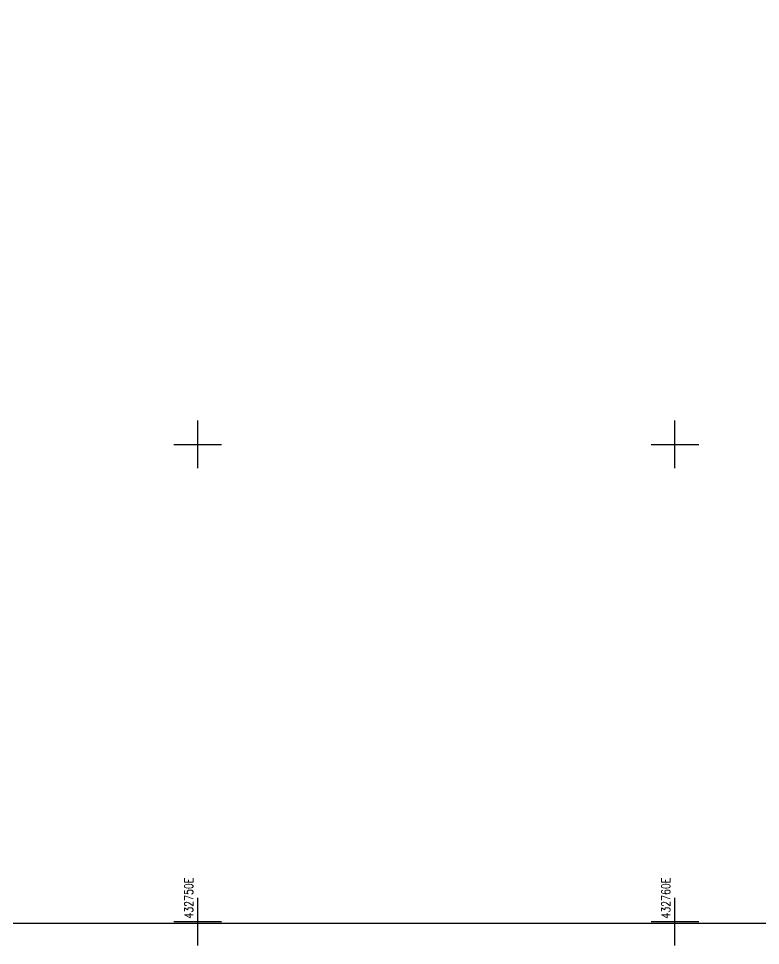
# Model space of a CAD drawing. Header units: millimetres. Extents: x 929802 to 1112248, y 1926852 to 2050811.
# Drawn here: x 958737 to 974287, y 1969668 to 1989092 of the extents above; entities that cross this region are included whole.
import ezdxf

# ---------------------------------------------------------------- set-up
doc = ezdxf.new("R2010")
doc.units = ezdxf.units.MM
doc.layers.add('16764-Topo$0$SV_$_Grid', color=7, linetype='Continuous')
doc.layers.add('X-Ref-Site', color=7, linetype='Continuous')
doc.layers.get('X-Ref-Site').off()
doc.styles.add('16764-Topo$0$Default', font='RomanS', dxfattribs={"width": 0.8})

# ---------------------------------------------------------------- blocks, each defined once
blk = doc.blocks.new('16764-Topo')
at = {"layer": '16764-Topo$0$SV_$_Grid', "color": 7, "linetype": 'Continuous', "flags": 128}
blk.add_lwpolyline([(432717.307774, 221799.962952), (432717.307774, 221880.642948), (432821.1047, 221880.642948), (432821.1047, 221799.962952)], close=True, dxfattribs=at)
for points in [[(432750, 221809.5), (432750, 221810.5)], [(432760, 221809.5), (432760, 221810.5)], [(432749.5, 221810), (432750.5, 221810)], [(432759.5, 221810), (432760.5, 221810)], [(432750, 221799.5), (432750, 221800.5)], [(432760, 221799.5), (432760, 221800.5)], [(432750, 221799.962952), (432750, 221800.462952)], [(432760, 221799.962952), (432760, 221800.462952)], [(432749.5, 221800), (432750.5, 221800)], [(432759.5, 221800), (432760.5, 221800)]]:
    blk.add_lwpolyline(points, dxfattribs=at)
at = {"layer": '16764-Topo$0$SV_$_Grid', "color": 7, "style": '16764-Topo$0$Default', "width": 0.8}
for s, p in [('432750E', (432749.9, 221800.062952)), ('432760E', (432759.9, 221800.062952))]:
    blk.add_text(s, height=0.18, rotation=90, dxfattribs=at).set_placement(p)

msp = doc.modelspace()

# ---------------------------------------------------------------- block references
at = {"layer": 'X-Ref-Site', "linetype": 'Continuous', "xscale": 1000, "yscale": 1000, "zscale": 1000}
msp.add_blockref('16764-Topo', (-431787506, -219829832), dxfattribs=at)

doc.saveas('drawing.dxf')
